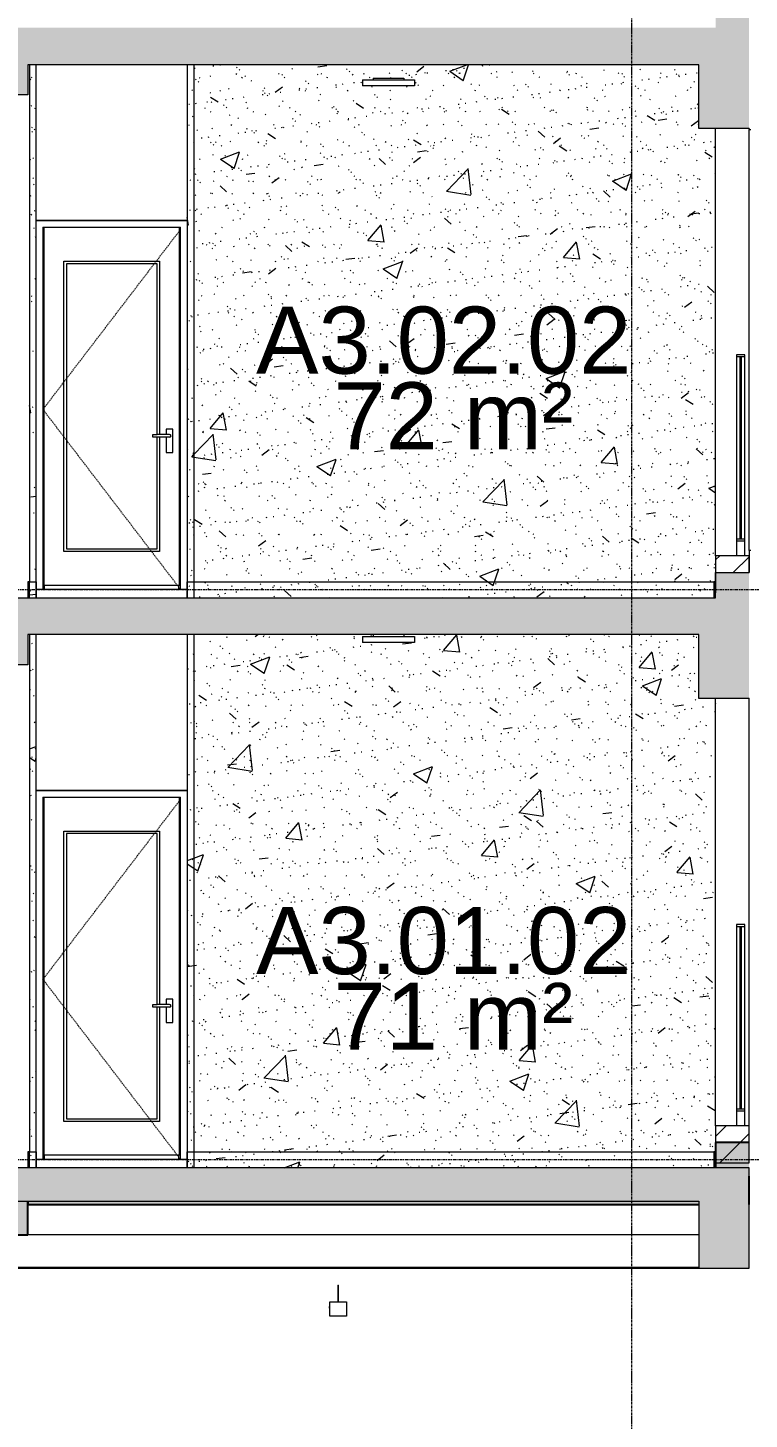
# Model space of a CAD drawing. Header units: millimetres. Extents: x 25061 to 259291, y -8723 to 35400.
# Drawn here: x 169510 to 173810, y 650 to 8950 of the extents above; entities that cross this region are included whole.
import ezdxf

# ---------------------------------------------------------------- set-up
doc = ezdxf.new("R2010")
doc.units = ezdxf.units.MM
for name, pattern in [('Centre', [31.75, 6.35, -4.7625, 15.875, -4.7625]), ('Dash', [6.35, 3.175, -3.175]), ('Grid Line', [22.225, 12.7, -3.175, 3.175, -3.175])]:
    doc.linetypes.add(name, pattern=pattern)
for name, color, linetype, lineweight in [('0-2', 50, 'Continuous', 5), ('A-AREA-IDEN', 2, 'Continuous', 9), ('A-CLNG-3', 13, 'Continuous', 18), ('A-CLNG-PATT-3', 13, 'Continuous', 9), ('A-DETL-GENF-2', 7, 'Continuous', 9), ('A-DETL-GENF-HDLN-1', 7, 'Dash', 9), ('A-DETL-THIN', 151, 'Continuous', 9), ('A-DOOR', 31, 'Continuous', 9), ('A-DOOR-1', 7, 'Continuous', 9), ('A-DOOR-2', 253, 'Continuous', 9), ('A-FLOR-1', 10, 'Continuous', 25), ('A-FLOR-HRAL-1', 253, 'Continuous', 9), ('A-FLOR-LEVL-2', 51, 'Centre', 9), ('A-FLOR-PATT-1', 7, 'Continuous', 9), ('A-WALL-2', 250, 'Continuous', 18), ('A-WALL-3', 7, 'Continuous', 9), ('A-WALL-PATT-2', 9, 'Continuous', 9), ('A-WALL-PATT-3', 111, 'Continuous', 5), ('E-LITE-EQPM', 33, 'Continuous', 9), ('E-LITE-EQPM-1', 7, 'Continuous', 9), ('E-LITE-EQPM-2', 253, 'Continuous', 9), ('I-WALL-2', 7, 'Continuous', 9), ('I-WALL-3', 2, 'Continuous', 18), ('S-BEAM-1', 12, 'Continuous', 5), ('S-BEAM-2', 10, 'Continuous', 25), ('S-BEAM-3', 7, 'Continuous', 9), ('S-GRID-1', 1, 'Grid Line', 9)]:
    doc.layers.add(name, color=color, linetype=linetype, lineweight=lineweight)
doc.styles.add('Arial', font='arial.ttf', dxfattribs={"height": 400})
pattern_1 = [(45, (-80880.3, 14125), (-90.50967, 90.50967), [])]
pattern_2 = [(50, (-80880.3, 14125), (1165.978, -102.01), [121.92, -1341.12]), (355, (-80880.3, 14125), (-225.554, 1222.763), [97.536, -1072.896]), (100.451, (-80783.1, 14116.5), (940.433, 1120.746), [103.616, -1139.776]), (46.184, (-80880.3, 14450.1), (1734.906, -269.074), [182.88, -2011.68]), (96.636, (-80735.7, 14427.7), (1519.38, 1583.54), [155.42, -1709.665]), (351.184, (-80880.3, 14450.1), (1519.39, 1583.52), [146.3, -1609.34]), (21, (-80717.7, 14368.8), (970.332, -654.498), [121.92, -1341.12]), (326, (-80717.7, 14368.8), (395.533, 1178.804), [97.536, -1072.896]), (71.451, (-80636.9, 14314.3), (1365.87, 524.296), [103.616, -1139.776]), (37.5, (-80880.3, 14125), (19.767, 541.1527), [53.645, -1006.246, 53.645, -1035.507, -1076.96]), (37.5, (-80880.3, 14125), (19.767, 541.1527), [-2149.043, 53.645, -1023.315]), (7.5, (-80880.3, 14125), (427.646, 641.156), [53.645, -567.334, 53.645, -981.862, -410.464]), (7.5, (-80880.3, 14125), (427.646, 641.156), [-1656.486, 53.645, -356.82]), (327.5, (-81242.8, 14125), (867.782, -36.665), [53.645, -352.755, 53.645, -1214.323, -1682.496]), (327.5, (-81242.8, 14125), (867.782, -36.665), [-1674.368, 53.645, -1628.85]), (317.5, (-81405.4, 14125), (948.028, 162.73), [53.645, -474.675, 53.645, -788.416, -1194.816]), (317.5, (-81405.4, 14125), (948.028, 162.73), [-1370.38, 53.645, -1141.17])]
pattern_3 = [(37.5, (-80880.3, 14125), (-5.1206, 156.61216), [5.364, -118.181, 5.364, -132.812, -132.08]), (37.5, (-80880.3, 14125), (-5.1206, 156.61216), [-261.722, 5.364, -126.716]), (7.5, (-80880.3, 14125), (143.847, 229.3842), [5.364, -61.285, 5.364, -105.989, -42.672]), (7.5, (-80880.3, 14125), (143.847, 229.3842), [-178.003, 5.364, -37.308]), (327.5, (-80980.28, 14125), (253.1176, 0.4601), [5.364, -35.276, 5.364, -140.94, -191.008]), (327.5, (-80980.28, 14125), (253.1176, 0.4601), [-186.944, 5.364, -185.644]), (317.5, (-80980.28, 14125), (244.3381, 71.3376), [5.364, -14.956, 5.364, -90.546, -109.728]), (317.5, (-80980.28, 14125), (244.3381, 71.3376), [-116.23, 5.364, -104.364])]

# ---------------------------------------------------------------- blocks, each defined once
blk = doc.blocks.new('NCV_TKTC_KET CAU_rvt-2-TKCS_MẶT CẮT 2')
at = {"layer": 'A-FLOR-PATT-1'}
h = blk.add_hatch(color=256, dxfattribs=at)
h.paths.add_polyline_path([(-109310.2, 1930), (-107752.6, 1930), (-107752.6, 1950), (-111752.6, 1950), (-111752.6, 1930), (-110105.4, 1930)])
h.paths.add_polyline_path([(-126922.6, 1930), (-122952.6, 1930), (-122952.6, 1950), (-126952.6, 1950), (-126952.6, 1930)])
h.paths.add_polyline_path([(-33652.6, 1930), (-33652.6, 1930), (-33652.6, 1950)])
h.paths.add_polyline_path([(-49152.9, 1930), (-49152.9, 1950), (-53152.6, 1950), (-53152.6, 1930), (-49271.6, 1930)])
at = {"layer": 'S-BEAM-1'}
for points in [[(-107452.6, 2100), (-107452.5, 2100), (-107452.5, 2300), (-107652.5, 2300), (-107652.5, 2150), (-107452.6, 2150)], [(-111752.2, 1750), (-111752.2, 1950), (-111952.2, 1950), (-111952.2, 1750)]]:
    blk.add_hatch(color=256, dxfattribs=at).paths.add_polyline_path(points)
at = {"layer": 'A-FLOR-1'}
for p, q in [((-107452.6, 1930), (-107452.6, 2100)), ((-111752.6, 1950), (-111752.6, 1930)), ((-111752.6, 1930), (-107752.6, 1930))]:
    blk.add_line(p, q, dxfattribs=at)
at = {"layer": 'S-BEAM-2'}
for p, q in [((-107452.5, 2300), (-107652.5, 2300)), ((-107652.5, 2300), (-107652.5, 2150)), ((-111752.2, 1750), (-111752.2, 1950)), ((-111952.2, 1750), (-111752.2, 1750))]:
    blk.add_line(p, q, dxfattribs=at)
at = {"layer": 'S-BEAM-3'}
blk.add_line((-107752.6, 1750), (-111752.2, 1750), dxfattribs=at)
blk = doc.blocks.new('Railing - 50 x 10mm-V146-TKCS_MẶT CẮT 2')
at = {"layer": 'A-FLOR-HRAL-1'}
for p, q in [((-53427.635618, 5900), (-53427.635618, 6990)), ((-53377.635618, 6990), (-53377.635618, 5900)), ((-53427.635618, 5800), (-53427.635618, 5890)), ((-53377.635618, 5890), (-53377.635618, 5800))]:
    blk.add_line(p, q, dxfattribs=at)
blk = doc.blocks.new('Railing - 10mm-V147-TKCS_MẶT CẮT 2')
at = {"layer": 'A-FLOR-HRAL-1'}
for p, q in [((-53407.635618, 5900), (-53407.635618, 6990)), ((-53397.635618, 6990), (-53397.635618, 5900))]:
    blk.add_line(p, q, dxfattribs=at)
blk = doc.blocks.new('Railing - Railing-883597-TKCS_MẶT CẮT 2')
at = {"layer": 'A-FLOR-HRAL-1'}
for p, q in [((-107527.5, 7000), (-107527.5, 6990)), ((-107477.5, 7000), (-107527.5, 7000)), ((-107527.5, 6990), (-107477.5, 6990)), ((-107477.5, 6990), (-107477.5, 7000)), ((-107477.5, 5900), (-107527.5, 5900)), ((-107527.5, 5900), (-107527.5, 5890)), ((-107477.5, 5890), (-107477.5, 5900)), ((-107527.5, 5890), (-107477.5, 5890))]:
    blk.add_line(p, q, dxfattribs=at)
at = {"extrusion": (0, 0, -1), "zscale": -1}
for name in ['Railing - 50 x 10mm-V146-TKCS_MẶT CẮT 2', 'Railing - 10mm-V147-TKCS_MẶT CẮT 2']:
    blk.add_blockref(name, (160905.1, 0), dxfattribs=at)
blk = doc.blocks.new('DOOR_CW_01 CANH MO-PANEL KINH - DIG_01-900x2200-CỬA NHÔM KÍNH-V149-TKCS_MẶT CẮT 2')
at = {"layer": 'A-DETL-GENF-HDLN-1'}
for p, q in [((-111662.6, 6673.5), (-110842.6, 7747)), ((-110842.6, 5600), (-111662.6, 6673.5))]:
    blk.add_line(p, q, dxfattribs=at)
at = {"layer": 'A-DOOR-1'}
for p, q in [((-110802.6, 7800), (-111702.6, 7800)), ((-111662.6, 7760), (-111662.6, 5600)), ((-111662.6, 7760), (-110842.6, 7760)), ((-111657.6, 7758), (-111657.6, 5626)), ((-110847.6, 7758), (-111657.6, 7758)), ((-110847.6, 5626), (-110847.6, 7758)), ((-110842.6, 5600), (-110842.6, 7760)), ((-111537.6, 7558), (-110967.6, 7558)), ((-111537.6, 5826), (-111537.6, 7558)), ((-110967.6, 7558), (-110967.6, 6524.5)), ((-110982.6, 7543), (-111522.6, 7543)), ((-111522.6, 7543), (-111522.6, 5841)), ((-110982.6, 6524.5), (-110982.6, 7543)), ((-111008.4, 6524.5), (-110982.6, 6524.5)), ((-111008.4, 6507.5), (-111008.4, 6524.5)), ((-110982.6, 6507.5), (-111008.4, 6507.5)), ((-110907.6, 6524.5), (-110982.6, 6524.5)), ((-110982.6, 5841), (-110982.6, 6507.5)), ((-110907.6, 6507.5), (-110982.6, 6507.5)), ((-110967.6, 6507.5), (-110967.6, 5826)), ((-110927.3, 6556), (-110927.3, 6524.5)), ((-110887.8, 6556), (-110927.3, 6556)), ((-110927.3, 6507.5), (-110927.3, 6416)), ((-110887.8, 6416), (-110887.8, 6556)), ((-110927.3, 6416), (-110887.8, 6416)), ((-110967.6, 5826), (-111537.6, 5826)), ((-111522.6, 5841), (-110982.6, 5841)), ((-111662.6, 5600), (-111702.6, 5600)), ((-111657.6, 5626), (-110847.6, 5626)), ((-111652.6, 5600), (-111652.6, 5626)), ((-110852.6, 5600), (-110852.6, 5626)), ((-110802.6, 5600), (-110842.6, 5600))]:
    blk.add_line(p, q, dxfattribs=at)
for start, end in [(0, 90), (270, 360)]:
    blk.add_arc((-110907.6, 6516), 8.5, start, end, dxfattribs=at)
blk = doc.blocks.new('LIC_12-ĐÈN LED VUÔNG GẮN NỔI 24W - LIC_12-ĐÈN LED VUÔNG GẮN NỔI 24W - ÁNH SÁNG VÀNG 4500K-V150-TKCS_MẶT CẮT 2')
at = {"layer": 'E-LITE-EQPM-1'}
for p, q in [((-109757.6, 8639), (-109446.6, 8639)), ((-109757.6, 8639), (-109757.6, 8604)), ((-109693.1, 8650), (-109511.1, 8650)), ((-109693.1, 8650), (-109693.1, 8639)), ((-109511.1, 8650), (-109511.1, 8639)), ((-109446.6, 8639), (-109446.6, 8604)), ((-109446.6, 8604), (-109757.6, 8604))]:
    blk.add_line(p, q, dxfattribs=at)
blk = doc.blocks.new('Railing - Railing-916017-TKCS_MẶT CẮT 2')
at = {"layer": 'A-FLOR-HRAL-1'}
for p, q in [((-111742.564287, 5645), (-111752.564287, 5645)), ((-111752.564287, 5645), (-111752.564287, 5550)), ((-111742.564287, 5550), (-111742.564287, 5645)), ((-111742.564287, 5645), (-111702.564287, 5645)), ((-111702.564287, 5645), (-111702.564287, 5550)), ((-110802.564287, 5550), (-110802.564287, 5645)), ((-110802.564287, 5645), (-110762.564287, 5645)), ((-110762.564287, 5645), (-107662.564287, 5645)), ((-110762.564287, 5645), (-110762.564287, 5550)), ((-107652.564287, 5645), (-107662.564287, 5645)), ((-107662.564287, 5645), (-107662.564287, 5550)), ((-107652.564287, 5550), (-107652.564287, 5645))]:
    blk.add_line(p, q, dxfattribs=at)
blk = doc.blocks.new('NCV_TKTC_TANG 2_rvt-2-TKCS_MẶT CẮT 2')
at = {"layer": 'A-WALL-PATT-2'}
h = blk.add_hatch(dxfattribs=at)
h.set_pattern_fill('FP_37', color=256, style=0, pattern_type=2)
h.set_pattern_definition(pattern_2)
h.paths.add_polyline_path([(-111702.6, 5550), (-111702.6, 8730), (-111742.6, 8729), (-111742.6, 5550)])
h = blk.add_hatch(dxfattribs=at)
h.set_pattern_fill('FP_38', color=256, style=0, pattern_type=2)
h.set_pattern_definition(pattern_3)
h.paths.add_polyline_path([(-111702.6, 5550), (-111702.6, 8730), (-111742.6, 8729), (-111742.6, 5550)])
h = blk.add_hatch(dxfattribs=at)
h.set_pattern_fill('FP_37', color=256, style=0, pattern_type=2)
h.set_pattern_definition(pattern_2)
h.paths.add_polyline_path([(-110762.6, 5550), (-110762.6, 8730), (-110802.6, 8730), (-110802.6, 5550)])
h = blk.add_hatch(dxfattribs=at)
h.set_pattern_fill('FP_38', color=256, style=0, pattern_type=2)
h.set_pattern_definition(pattern_3)
h.paths.add_polyline_path([(-110762.6, 5550), (-110762.6, 8730), (-110802.6, 8730), (-110802.6, 5550)])
h = blk.add_hatch(dxfattribs=at)
h.set_pattern_fill('FP_37', color=256, style=0, pattern_type=2)
h.set_pattern_definition(pattern_2)
h.paths.add_polyline_path([(-110762.6, 5550), (-107662.6, 5550), (-107662.6, 5645), (-107652.6, 5645), (-107652.6, 8350), (-107752.5, 8350), (-107752.5, 8730), (-110762.6, 8730), (-110762.6, 6783.1)])
h.paths.add_polyline_path([(-109455.6, 8604), (-109757.6, 8604), (-109757.6, 8639), (-109693.1, 8639), (-109693.1, 8650), (-109511.1, 8650), (-109511.1, 8639), (-109446.6, 8639), (-109446.6, 8604)])
h = blk.add_hatch(dxfattribs=at)
h.set_pattern_fill('FP_38', color=256, style=0, pattern_type=2)
h.set_pattern_definition(pattern_3)
h.paths.add_polyline_path([(-110762.6, 5550), (-107662.6, 5550), (-107662.6, 5645), (-107652.6, 5645), (-107652.6, 8350), (-107752.5, 8350), (-107752.5, 8730), (-110762.6, 8730), (-110762.6, 6783.1)])
h.paths.add_polyline_path([(-109455.6, 8604), (-109757.6, 8604), (-109757.6, 8639), (-109693.1, 8639), (-109693.1, 8650), (-109511.1, 8650), (-109511.1, 8639), (-109446.6, 8639), (-109446.6, 8604)])
h = blk.add_hatch(dxfattribs=at)
h.set_pattern_fill('FP_34', color=256, style=0, pattern_type=2)
h.set_pattern_definition(pattern_1)
h.paths.add_polyline_path([(-107652.6, 5580), (-107652.5, 5580), (-107652.5, 5700), (-107452.6, 5700), (-107452.6, 5800), (-107652.6, 5800), (-107652.6, 5700)])
at = {"layer": 'A-WALL-2'}
for p, q in [((-107652.6, 5800), (-107652.6, 5580)), ((-107452.6, 5800), (-107652.6, 5800)), ((-107452.6, 5699.9), (-107452.6, 5800))]:
    blk.add_line(p, q, dxfattribs=at)
at = {"layer": 'A-WALL-3'}
for p, q in [((-107452.6, 5832.3), (-107452.6, 8342.9)), ((-111702.6, 7800), (-110802.6, 7800)), ((-110802.6, 5600), (-111702.6, 5600))]:
    blk.add_line(p, q, dxfattribs=at)
at = {"layer": 'I-WALL-2'}
for p, q in [((-111742.6, 8730), (-111742.6, 5645)), ((-111702.6, 5550), (-111702.6, 8730)), ((-110802.6, 8730), (-110802.6, 5550)), ((-110762.6, 8730), (-110762.6, 5550)), ((-107652.6, 5800), (-107652.6, 8350))]:
    blk.add_line(p, q, dxfattribs=at)
at = {"layer": ''}
for name in ['Railing - Railing-883597-TKCS_MẶT CẮT 2', 'Railing - Railing-916017-TKCS_MẶT CẮT 2']:
    blk.add_blockref(name, (0, 0), dxfattribs=at)
at = {"layer": 'A-DOOR'}
blk.add_blockref('DOOR_CW_01 CANH MO-PANEL KINH - DIG_01-900x2200-CỬA NHÔM KÍNH-V149-TKCS_MẶT CẮT 2', (0, 0), dxfattribs=at)
at = {"layer": 'E-LITE-EQPM'}
blk.add_blockref('LIC_12-ĐÈN LED VUÔNG GẮN NỔI 24W - LIC_12-ĐÈN LED VUÔNG GẮN NỔI 24W - ÁNH SÁNG VÀNG 4500K-V150-TKCS_MẶT CẮT 2', (0, 0), dxfattribs=at)
blk = doc.blocks.new('Railing - 50 x 10mm-457210-TKCS_MẶT CẮT 2')
at = {"layer": 'A-FLOR-HRAL-1'}
for p, q in [((-53427.635618, 2500), (-53427.635618, 3590)), ((-53377.635618, 3590), (-53377.635618, 2500)), ((-53427.635618, 2400), (-53427.635618, 2490)), ((-53377.635618, 2490), (-53377.635618, 2400))]:
    blk.add_line(p, q, dxfattribs=at)
blk = doc.blocks.new('Railing - 10mm-457212-TKCS_MẶT CẮT 2')
at = {"layer": 'A-FLOR-HRAL-1'}
for p, q in [((-53407.635618, 2500), (-53407.635618, 3590)), ((-53397.635618, 3590), (-53397.635618, 2500))]:
    blk.add_line(p, q, dxfattribs=at)
blk = doc.blocks.new('Railing - Railing-840168-TKCS_MẶT CẮT 2')
at = {"layer": 'A-FLOR-HRAL-1'}
for p, q in [((-107527.5, 3600), (-107527.5, 3590)), ((-107477.5, 3600), (-107527.5, 3600)), ((-107527.5, 3590), (-107477.5, 3590)), ((-107477.5, 3590), (-107477.5, 3600)), ((-107477.5, 2500), (-107527.5, 2500)), ((-107527.5, 2500), (-107527.5, 2490)), ((-107527.5, 2490), (-107477.5, 2490)), ((-107477.5, 2490), (-107477.5, 2500))]:
    blk.add_line(p, q, dxfattribs=at)
at = {"extrusion": (0, 0, -1), "zscale": -1}
for name in ['Railing - 50 x 10mm-457210-TKCS_MẶT CẮT 2', 'Railing - 10mm-457212-TKCS_MẶT CẮT 2']:
    blk.add_blockref(name, (160905.1, 0), dxfattribs=at)
blk = doc.blocks.new('DOOR_CW_01 CANH MO-PANEL KINH - DIG_01-900x2200-CỬA NHÔM KÍNH-V162-TKCS_MẶT CẮT 2')
at = {"layer": 'A-DETL-GENF-HDLN-1'}
for p, q in [((-111662.6, 3273.5), (-110842.6, 4347)), ((-110842.6, 2200), (-111662.6, 3273.5))]:
    blk.add_line(p, q, dxfattribs=at)
at = {"layer": 'A-DOOR-1'}
for p, q in [((-110802.6, 4400), (-111702.6, 4400)), ((-111662.6, 4360), (-111662.6, 2200)), ((-111662.6, 4360), (-110842.6, 4360)), ((-111657.6, 4358), (-111657.6, 2226)), ((-110847.6, 4358), (-111657.6, 4358)), ((-110847.6, 2226), (-110847.6, 4358)), ((-110842.6, 2200), (-110842.6, 4360)), ((-111537.6, 4158), (-110967.6, 4158)), ((-111537.6, 2426), (-111537.6, 4158)), ((-110967.6, 4158), (-110967.6, 3124.5)), ((-110982.6, 4143), (-111522.6, 4143)), ((-111522.6, 4143), (-111522.6, 2441)), ((-110982.6, 3124.5), (-110982.6, 4143)), ((-110927.3, 3156), (-110927.3, 3124.5)), ((-110887.8, 3156), (-110927.3, 3156)), ((-110887.8, 3016), (-110887.8, 3156)), ((-111008.4, 3124.5), (-110982.6, 3124.5)), ((-111008.4, 3107.5), (-111008.4, 3124.5)), ((-110982.6, 3107.5), (-111008.4, 3107.5)), ((-110907.6, 3124.5), (-110982.6, 3124.5)), ((-110982.6, 2441), (-110982.6, 3107.5)), ((-110907.6, 3107.5), (-110982.6, 3107.5)), ((-110967.6, 3107.5), (-110967.6, 2426)), ((-110927.3, 3107.5), (-110927.3, 3016)), ((-110927.3, 3016), (-110887.8, 3016)), ((-110967.6, 2426), (-111537.6, 2426)), ((-111522.6, 2441), (-110982.6, 2441)), ((-111662.6, 2200), (-111702.6, 2200)), ((-111657.6, 2226), (-110847.6, 2226)), ((-111652.6, 2200), (-111652.6, 2226)), ((-110852.6, 2200), (-110852.6, 2226)), ((-110802.6, 2200), (-110842.6, 2200))]:
    blk.add_line(p, q, dxfattribs=at)
for start, end in [(0, 90), (270, 360)]:
    blk.add_arc((-110907.6, 3116), 8.5, start, end, dxfattribs=at)
blk = doc.blocks.new('LIC_12-ĐÈN LED VUÔNG GẮN NỔI 24W - LIC_12-ĐÈN LED VUÔNG GẮN NỔI 24W - ÁNH SÁNG VÀNG 4500K-515256-TKCS_MẶT CẮT 2')
at = {"layer": 'E-LITE-EQPM-1'}
for p, q in [((-37308.064287, 8719), (-36997.064287, 8719)), ((-37308.064287, 8719), (-37308.064287, 8684)), ((-37243.564287, 8730), (-37243.564287, 8719)), ((-37061.564287, 8730), (-37061.564287, 8719)), ((-36997.064287, 8719), (-36997.064287, 8684)), ((-36997.064287, 8684), (-37308.064287, 8684))]:
    blk.add_line(p, q, dxfattribs=at)
blk = doc.blocks.new('Railing - Railing-977364-TKCS_MẶT CẮT 2')
at = {"layer": 'A-FLOR-HRAL-1'}
for p, q in [((-111742.564287, 2245), (-111752.564287, 2245)), ((-111752.564287, 2245), (-111752.564287, 2150)), ((-111742.564287, 2150), (-111742.564287, 2245)), ((-111742.564287, 2245), (-111702.564287, 2245)), ((-111702.564287, 2245), (-111702.564287, 2150)), ((-110802.564287, 2150), (-110802.564287, 2245)), ((-110802.564287, 2245), (-110762.564287, 2245)), ((-110762.564287, 2245), (-107662.564287, 2245)), ((-110762.564287, 2245), (-110762.564287, 2150)), ((-107652.564287, 2245), (-107662.564287, 2245)), ((-107662.564287, 2245), (-107662.564287, 2150)), ((-107652.564287, 2150), (-107652.564287, 2245))]:
    blk.add_line(p, q, dxfattribs=at)
blk = doc.blocks.new('NCV_TKTC_TANG 1_rvt-2-TKCS_MẶT CẮT 2')
at = {"layer": 'A-WALL-PATT-2'}
h = blk.add_hatch(dxfattribs=at)
h.set_pattern_fill('FP_37', color=256, style=0, pattern_type=2)
h.set_pattern_definition(pattern_2)
h.paths.add_polyline_path([(-111742.6, 2150), (-111702.6, 2150), (-111702.6, 5330), (-111742.6, 5329), (-111742.6, 2156.4)])
h = blk.add_hatch(dxfattribs=at)
h.set_pattern_fill('FP_38', color=256, style=0, pattern_type=2)
h.set_pattern_definition(pattern_3)
h.paths.add_polyline_path([(-111742.6, 2150), (-111702.6, 2150), (-111702.6, 5330), (-111742.6, 5329), (-111742.6, 2156.4)])
h = blk.add_hatch(dxfattribs=at)
h.set_pattern_fill('FP_37', color=256, style=0, pattern_type=2)
h.set_pattern_definition(pattern_2)
h.paths.add_polyline_path([(-110762.6, 2150), (-110762.6, 5330), (-110802.6, 5330), (-110802.6, 2150)])
h = blk.add_hatch(dxfattribs=at)
h.set_pattern_fill('FP_38', color=256, style=0, pattern_type=2)
h.set_pattern_definition(pattern_3)
h.paths.add_polyline_path([(-110762.6, 2150), (-110762.6, 5330), (-110802.6, 5330), (-110802.6, 2150)])
h = blk.add_hatch(dxfattribs=at)
h.set_pattern_fill('FP_37', color=256, style=0, pattern_type=2)
h.set_pattern_definition(pattern_2)
h.paths.add_polyline_path([(-110762.6, 2150), (-107662.6, 2150), (-107662.6, 2245), (-107652.6, 2245), (-107652.6, 4950), (-107752.5, 4950), (-107752.5, 5330), (-109511.6, 5330), (-109511.6, 5319), (-109447.1, 5319), (-109447.1, 5284), (-109758.1, 5284), (-109758.1, 5319), (-109693.6, 5319), (-109693.6, 5330), (-110762.6, 5330), (-110762.6, 2464.8)])
h = blk.add_hatch(dxfattribs=at)
h.set_pattern_fill('FP_38', color=256, style=0, pattern_type=2)
h.set_pattern_definition(pattern_3)
h.paths.add_polyline_path([(-110762.6, 2150), (-107662.6, 2150), (-107662.6, 2245), (-107652.6, 2245), (-107652.6, 4950), (-107752.5, 4950), (-107752.5, 5330), (-109511.6, 5330), (-109511.6, 5319), (-109447.1, 5319), (-109447.1, 5284), (-109758.1, 5284), (-109758.1, 5319), (-109693.6, 5319), (-109693.6, 5330), (-110762.6, 5330), (-110762.6, 2464.8)])
h = blk.add_hatch(dxfattribs=at)
h.set_pattern_fill('FP_34', color=256, style=0, pattern_type=2)
h.set_pattern_definition(pattern_1)
h.paths.add_polyline_path([(-107452.6, 2180), (-107452.6, 2400), (-107652.6, 2400), (-107652.6, 2180)])
at = {"layer": 'A-WALL-2'}
for p, q in [((-107652.6, 2400), (-107652.6, 2180)), ((-107452.6, 2400), (-107652.6, 2400)), ((-107452.6, 2180), (-107452.6, 2400)), ((-107652.6, 2180), (-107452.6, 2180))]:
    blk.add_line(p, q, dxfattribs=at)
at = {"layer": 'A-WALL-3'}
for p, q in [((-107452.6, 2400), (-107452.6, 4950.2)), ((-111702.6, 4400), (-110802.6, 4400)), ((-110802.6, 2200), (-111702.6, 2200))]:
    blk.add_line(p, q, dxfattribs=at)
at = {"layer": 'I-WALL-2'}
for p, q in [((-111742.6, 5330), (-111742.6, 2245)), ((-111702.6, 2150), (-111702.6, 5330)), ((-110802.6, 5330), (-110802.6, 2150)), ((-110762.6, 5330), (-110762.6, 2150)), ((-107652.6, 2400), (-107652.6, 4950))]:
    blk.add_line(p, q, dxfattribs=at)
at = {"layer": 'A-DOOR-2'}
blk.add_blockref('DOOR_CW_01 CANH MO-PANEL KINH - DIG_01-900x2200-CỬA NHÔM KÍNH-V162-TKCS_MẶT CẮT 2', (0, 0), dxfattribs=at)
at = {"layer": 'A-FLOR-HRAL-1'}
for name in ['Railing - Railing-840168-TKCS_MẶT CẮT 2', 'Railing - Railing-977364-TKCS_MẶT CẮT 2']:
    blk.add_blockref(name, (0, 0), dxfattribs=at)
at = {"layer": 'E-LITE-EQPM-2'}
blk.add_blockref('LIC_12-ĐÈN LED VUÔNG GẮN NỔI 24W - LIC_12-ĐÈN LED VUÔNG GẮN NỔI 24W - ÁNH SÁNG VÀNG 4500K-515256-TKCS_MẶT CẮT 2', (-72450, -3400), dxfattribs=at)
blk = doc.blocks.new('EAE_STL_PENDANT_TK_15W_120cm - LIC_01-ĐÈN LED BATTEN 1_2_ P_2x20W_ ÁNH SÁNG TRẮNG 6000K_ LẮP ĐẶT NỔI_TREO TY-1359257-TKCS_MẶT CẮT 2')
at = {"layer": 'E-LITE-EQPM'}
for p, q in [((-125955.1, 1450), (-125955.1, 1350)), ((-125955.1, 1450), (-125955.1, 1350)), ((-125955.1, 1450), (-125952.6, 1450)), ((-125955.1, 1450), (-125955.1, 1450)), ((-125952.6, 1450), (-125950.2, 1450)), ((-125950.2, 1450), (-125950.2, 1450)), ((-125950.1, 1350), (-125950.1, 1450)), ((-125950.1, 1350), (-125950.1, 1450)), ((-126002.6, 1350), (-125902.6, 1350)), ((-126002.6, 1348), (-126002.6, 1350)), ((-126002.6, 1264), (-126002.6, 1348)), ((-125902.6, 1350), (-125902.6, 1348)), ((-125902.6, 1348), (-125902.6, 1264)), ((-126004.6, 1321.7), (-126004.6, 1322)), ((-126004.6, 1322), (-126002.6, 1322)), ((-126004.6, 1321.9), (-126002.6, 1321.9)), ((-126004.6, 1321.9), (-126002.6, 1321.9)), ((-126004.6, 1311.8), (-126004.6, 1321.7)), ((-126004.6, 1321.7), (-126002.6, 1321.7)), ((-126002.6, 1311.8), (-126004.6, 1311.8)), ((-126004.6, 1311.7), (-126002.6, 1311.7)), ((-125902.6, 1264), (-126002.6, 1264))]:
    blk.add_line(p, q, dxfattribs=at)

msp = doc.modelspace()

# ---------------------------------------------------------------- hatches: boundary and pattern name
at = {"layer": 'A-CLNG-PATT-3'}
h = msp.add_hatch(dxfattribs=at)
h.set_pattern_fill('FP_41', color=256, style=0, pattern_type=2)
h.set_pattern_definition([(0, (200382.47, 14125), (1300.48, 325.12), [53.645, -921.715, 53.645, -6123.635]), (0, (200382.47, 14125), (1300.48, 325.12), [-1029.005, -921.715, 53.645, -1897.075, -3251.2]), (0, (200382.47, 14125), (1300.48, 325.12), [-3901.44, 53.645, -921.715, 53.645, -2222.195]), (0, (200382.47, 14125), (1300.48, 325.12), [-4930.445, -596.595, 53.645, -1571.955]), (120, (200870.15, 14287.56), (-931.8022, 963.6887), [53.645, -921.715, -6177.28]), (120, (200870.15, 14287.56), (-931.8022, 963.6887), [-975.36, 53.645, -921.715, -5201.92]), (120, (200870.15, 14287.56), (-931.8022, 963.6887), [-1950.72, 53.645, -1897.075, -3251.2]), (120, (200870.15, 14287.56), (-931.8022, 963.6887), [-3901.44, 53.645, -921.715, -2275.84]), (120, (200870.15, 14287.56), (-931.8022, 963.6887), [-4876.8, 53.645, -596.595, -1625.6]), (120, (200870.15, 14287.56), (-931.8022, 963.6887), [-5527.04, 53.645, -1571.955]), (240, (201032.7, 14937.8), (-368.6778, -1288.8087), [53.645, -921.715, -6177.28]), (240, (201032.7, 14937.8), (-368.6778, -1288.8087), [-975.36, 53.645, -921.715, -5201.92]), (240, (201032.7, 14937.8), (-368.6778, -1288.8087), [-1950.72, 53.645, -1897.075, -3251.2]), (240, (201032.7, 14937.8), (-368.6778, -1288.8087), [-3901.44, 53.645, -921.715, -2275.84]), (240, (201032.7, 14937.8), (-368.6778, -1288.8087), [-4876.8, 53.645, -596.595, -1625.6]), (240, (201032.7, 14937.8), (-368.6778, -1288.8087), [-5527.04, 53.645, -1571.955])])
h.paths.add_polyline_path([(247310.1, 1550), (247310.1, 1555), (243310.1, 1554), (243310.1, 1550), (247100.3, 1550)])
h.paths.add_polyline_path([(154310.2, 1550), (158310.2, 1551), (158310.2, 1555), (154310.2, 1555)])
h.paths.add_polyline_path([(158610.1, 1550), (173510.1, 1550), (173510.1, 1555), (158610.1, 1555), (158610.1, 1551.1)])
h.paths.add_polyline_path([(243010.1, 1550), (243010.1, 1555), (228110.1, 1555), (228110.1, 1550), (242726.6, 1550)])
at = {"layer": 'A-DETL-GENF-2'}
h = msp.add_hatch(color=256, dxfattribs=at)
h.paths.add_polyline_path([(154010.3, 8350), (154310.3, 8350), (154310.3, 8950), (154010.3, 8950)])
h.paths.add_polyline_path([(247310.3, 8350), (247610.2, 8350), (247610.2, 8950), (247310.3, 8950)])
h.paths.add_polyline_path([(228110.3, 8350), (228110.3, 8730), (232109.9, 8730), (232109.9, 8550), (232309.9, 8550), (232309.9, 8750), (236210.2, 8750), (236210.2, 8500), (236810.2, 8500), (236810.2, 8750), (239210.2, 8750), (239210.2, 8500), (239410.1, 8500), (239410.1, 8750), (243010.3, 8750), (243010.3, 8350), (243310.2, 8350), (243310.2, 8730), (244910.2, 8730), (244910.2, 8500), (245110.2, 8500), (245110.2, 9100), (244910.2, 9100), (244910.2, 8950), (227810.3, 8950), (227810.3, 8350)])
h.paths.add_polyline_path([(173810.3, 8350), (173810.3, 9100), (173610.3, 9100), (173610.3, 8950), (156710.2, 8950), (156710.2, 9100), (156510.2, 9100), (156510.2, 8500), (156710.2, 8500), (156710.2, 8730), (158310.3, 8730), (158310.3, 8350), (158610.3, 8350), (158610.3, 8750), (162210.3, 8750), (162210.3, 8500), (162410.2, 8500), (162410.2, 8750), (164810.2, 8750), (164810.2, 8500), (165410.3, 8500), (165410.3, 8750), (169310.6, 8750), (169310.6, 8550), (169510.6, 8550), (169510.6, 8730), (173510.3, 8730), (173510.3, 8350), (173543, 8350)])
h = msp.add_hatch(color=256, dxfattribs=at)
h.paths.add_polyline_path([(154010.3, 4950), (154310.3, 4950), (154310.3, 5550), (154010.3, 5550)])
h.paths.add_polyline_path([(247310.3, 4950), (247610.2, 4950), (247610.2, 5550), (247310.3, 5550)])
h.paths.add_polyline_path([(227810.3, 4950), (228110.3, 4950), (228110.3, 5330), (232109.9, 5330), (232109.9, 5150), (232309.9, 5150), (232309.9, 5350), (236210.2, 5350), (236210.2, 5100), (236810.2, 5100), (236810.2, 5350), (239210.2, 5350), (239210.2, 5100), (239410.1, 5100), (239410.1, 5350), (243010.3, 5350), (243010.3, 4950), (243310.2, 4950), (243310.2, 5330), (244910.2, 5330), (244910.2, 5100), (245110.2, 5100), (245110.2, 5700), (244910.2, 5700), (244910.2, 5550), (227810.3, 5549.3)])
h.paths.add_polyline_path([(173810.3, 4950), (173810.3, 5700), (173610.3, 5700), (173610.3, 5550), (156710.2, 5550), (156710.2, 5700), (156510.2, 5700), (156510.2, 5100), (156710.2, 5100), (156710.2, 5330), (158310.3, 5330), (158310.3, 4950), (158610.3, 4950), (158610.3, 5350), (162210.3, 5350), (162210.3, 5100), (162410.2, 5100), (162410.2, 5350), (164810.2, 5350), (164810.2, 5100), (165410.3, 5100), (165410.3, 5350), (169310.6, 5350), (169310.6, 5150), (169510.6, 5150), (169510.6, 5330), (173510.3, 5330), (173510.3, 4950), (173543, 4950)])
h = msp.add_hatch(color=256, dxfattribs=at)
h.paths.add_polyline_path([(154010.2, 1550), (154310.1, 1550), (154310.1, 1950), (158310.2, 1950), (158310.2, 1550), (158610.1, 1550), (158610.1, 1950), (162210.3, 1950), (162210.3, 1700), (162410.2, 1700), (162410.2, 1950), (164810.2, 1950), (164810.2, 1700), (165410.2, 1700), (165410.2, 1950), (169010.1, 1950), (169010.1, 1750), (169210.1, 1750), (169210.1, 1950), (173510.1, 1950), (173510.1, 1550), (173810.1, 1550), (173810.1, 2150), (154010.2, 2150), (154010.2, 1847.9)])
h.paths.add_polyline_path([(228110.1, 1550), (228110.1, 1950), (232109.9, 1950), (232109.9, 1750), (232309.9, 1750), (232309.9, 1950), (236210.1, 1950), (236210.1, 1700), (236810.2, 1700), (236810.2, 1950), (239210.2, 1950), (239210.2, 1700), (239410.1, 1700), (239410.1, 1950), (243010.1, 1950), (243010.1, 1550), (243310.1, 1550), (243310.1, 1930), (247310.1, 1930), (247310.1, 1550), (247610.1, 1550), (247610.1, 2150), (227810.1, 2150), (227810.1, 1550)])
at = {"layer": 'A-WALL-PATT-3'}
h = msp.add_hatch(color=256, dxfattribs=at)
h.paths.add_polyline_path([(175395.3, 2200), (175525.3, 2200), (175525.3, 2532.7), (175395.3, 2610.7), (175395.3, 2386.9)])
h.paths.add_polyline_path([(175095.3, 2200), (175225.3, 2200), (175225.3, 2712.7), (175095.3, 2790.7), (175095.3, 2231.2)])
h.paths.add_polyline_path([(175035.2, 2200), (175075.3, 2200), (175075.3, 2802.7), (175035.2, 2826.7)])
h.paths.add_polyline_path([(176177, 2200), (176200.3, 2200), (176200.3, 3290), (175035.2, 3290), (175035.2, 2885), (175995.3, 2309)])
h.paths.add_polyline_path([(175245.3, 2200), (175375.3, 2200), (175375.3, 2622.7), (175245.3, 2700.7), (175245.3, 2309)])
h.paths.add_polyline_path([(175545.3, 2200), (175675.3, 2200), (175675.3, 2442.7), (175545.3, 2520.7), (175545.3, 2464.8)])
h.paths.add_polyline_path([(175695.3, 2200), (175825.3, 2200), (175825.3, 2352.7), (175695.3, 2430.7)])
h.paths.add_polyline_path([(175975.3, 2200), (175975.3, 2262.7), (175845.3, 2340.7), (175845.3, 2200)])
h.paths.add_polyline_path([(175995.3, 2200), (176079.8, 2200), (175995.3, 2250.7)])
h.paths.add_polyline_path([(175133.4, 3300), (176200.3, 3300), (176200.3, 4690), (175020.3, 4690), (175020.3, 4400), (175035.2, 4400), (175035.2, 3300)])
h.paths.add_polyline_path([(173810.2, 4400), (173810.3, 4400), (173810.2, 4514.4)])
h.paths.add_polyline_path([(176200.3, 4700), (176200.3, 5600), (175020.3, 5600), (175020.3, 4700), (175133.4, 4700)])

# ---------------------------------------------------------------- linework, layer by layer
at = {"layer": 'A-CLNG-3'}
for p, q in [((173510.1, 1555), (158610.1, 1555)), ((158610.1, 1550), (173510.1, 1550))]:
    msp.add_line(p, q, dxfattribs=at)
at = {"layer": 'A-DETL-THIN'}
for p, q in [((173510.3, 8730), (169510.6, 8730)), ((169510.6, 8730), (169510.6, 8550)), ((173510.3, 8350), (173510.3, 8730)), ((169510.6, 8550), (169310.6, 8550)), ((173810.3, 8350), (173510.3, 8350)), ((173610.3, 5550), (173610.3, 5700)), ((173610.3, 5700), (173810.3, 5700)), ((156710.2, 5550), (173610.3, 5550)), ((173510.3, 5330), (169510.6, 5330)), ((169510.6, 5330), (169510.6, 5150)), ((173510.3, 4950), (173510.3, 5330)), ((169510.6, 5150), (169310.6, 5150)), ((173810.3, 4950), (173510.3, 4950)), ((173810.1, 2150), (154010.2, 2150)), ((173810.1, 1550), (173810.1, 2150)), ((169210.1, 1950), (173510.1, 1950)), ((173510.1, 1950), (173510.1, 1550)), ((173510.1, 1550), (173810.1, 1550))]:
    msp.add_line(p, q, dxfattribs=at)
at = {"layer": 'A-FLOR-LEVL-2'}
for p, q in [((147110.2, 5600), (255566.7, 5600)), ((147110.2, 2200), (255566.7, 2200))]:
    msp.add_line(p, q, dxfattribs=at)
at = {"layer": 'I-WALL-3'}
for p, q in [((173810.2, 8350.2), (173810.2, 8342.9)), ((173810.2, 8342.9), (173820.2, 8342.9)), ((173820.2, 5832.3), (173810.2, 5832.3)), ((173810.2, 5832.3), (173810.2, 5699.9))]:
    msp.add_line(p, q, dxfattribs=at)
at = {"layer": 'S-GRID-1'}
msp.add_line((173110.2, -3283.1), (173110.2, 30285.9), dxfattribs=at)

# ---------------------------------------------------------------- block references
at = {"layer": '0-2'}
for name in ['NCV_TKTC_KET CAU_rvt-2-TKCS_MẶT CẮT 2', 'NCV_TKTC_TANG 2_rvt-2-TKCS_MẶT CẮT 2', 'NCV_TKTC_TANG 1_rvt-2-TKCS_MẶT CẮT 2']:
    msp.add_blockref(name, (281262.8, 0), dxfattribs=at)
at = {"layer": 'E-LITE-EQPM'}
msp.add_blockref('EAE_STL_PENDANT_TK_15W_120cm - LIC_01-ĐÈN LED BATTEN 1_2_ P_2x20W_ ÁNH SÁNG TRẮNG 6000K_ LẮP ĐẶT NỔI_TREO TY-1359257-TKCS_MẶT CẮT 2', (297312.8, 0), dxfattribs=at)

# ---------------------------------------------------------------- texts
at = {"layer": 'A-AREA-IDEN', "char_height": 400, "line_spacing_factor": 0.936439, "style": 'Arial'}
for s, insert, width, attachment_point in [('\\pt8,16,24,32,40,48,56,64,72,80,88,96,104,112,120,128,136,144,152,160,168,176,184,192,200,208,216,224,232,240,248,256;A3.02.02', (171989.1, 6881.2), 2233.6, 8), ('\\pt8,16,24,32,40,48,56,64,72,80,88,96,104,112,120,128,136,144,152,160,168,176,184,192,200,208,216,224,232,240,248,256;72 m²', (172047.1, 6635.3), 1449.6, 5), ('\\pt8,16,24,32,40,48,56,64,72,80,88,96,104,112,120,128,136,144,152,160,168,176,184,192,200,208,216,224,232,240,248,256;A3.01.02', (171989.1, 3299.4), 2233.6, 8), ('\\pt8,16,24,32,40,48,56,64,72,80,88,96,104,112,120,128,136,144,152,160,168,176,184,192,200,208,216,224,232,240,248,256;71 m²', (172047.1, 3053.5), 1449.6, 5)]:
    msp.add_mtext(s, dxfattribs=dict(at, insert=insert, width=width, attachment_point=attachment_point))

doc.saveas('drawing.dxf')
